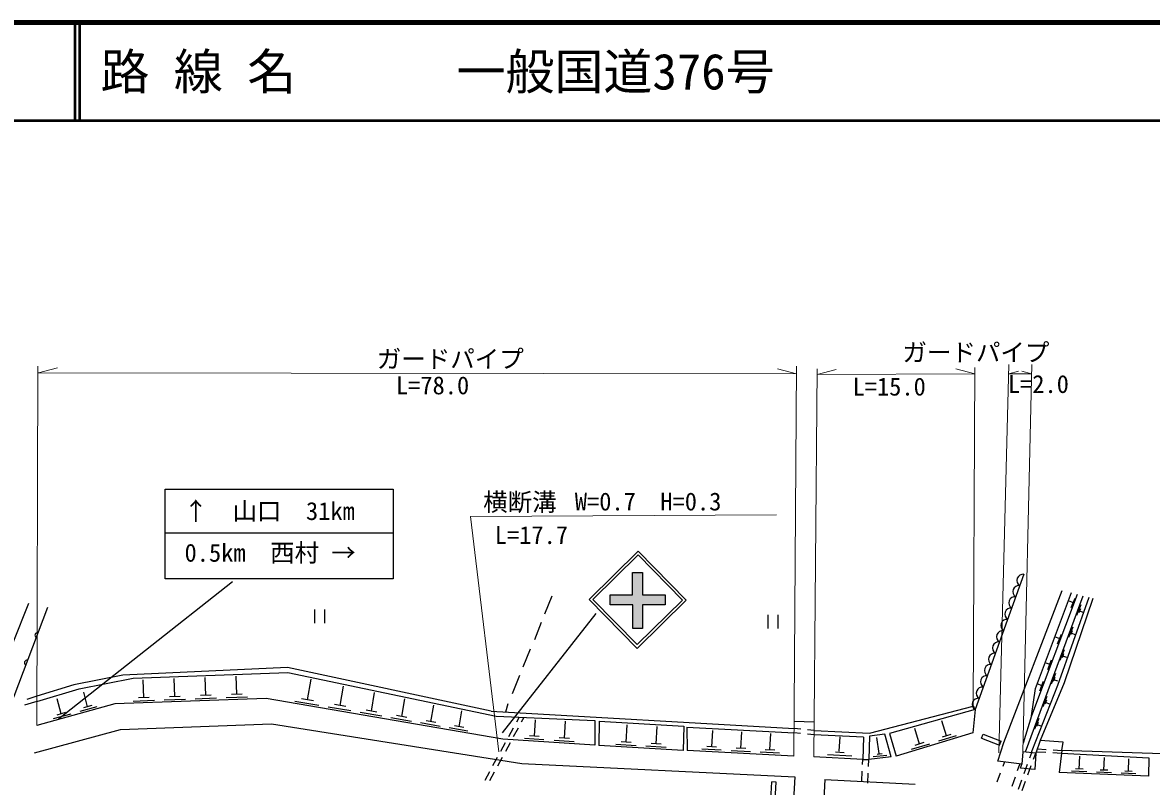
# Model space of a CAD drawing. Units: millimetres, scale not verified. Extents: x 40000 to 680000, y 20000 to 380000.
# Drawn here: x 172426 to 287691, y 302010 to 380000 of the extents above; entities that cross this region are included whole.
import ezdxf
from ezdxf.enums import TextEntityAlignment as Align

# ---------------------------------------------------------------- set-up
doc = ezdxf.new("R2010")
doc.units = ezdxf.units.MM
doc.header["$LTSCALE"] = 1000
for name, color, linetype, lineweight in [('M-BGD', 7, 'Continuous', 25), ('M-STR-HTXT', 7, 'Continuous', 13), ('M-STR-STR1', 1, 'Continuous', 25), ('M-STR-STRC', 7, 'Continuous', 25), ('M-TTL', 2, 'Continuous', 140), ('M-TTL-LINE', 7, 'Continuous', 50)]:
    doc.layers.add(name, color=color, linetype=linetype, lineweight=lineweight)
doc.layers.add('M-TTL-TXT', color=7, linetype='Continuous')
doc.styles.add('ＭＳ ゴシック', font='')
doc.styles.get('ＭＳ ゴシック').set_extended_font_data('MS Gothic')

msp = doc.modelspace()

# ---------------------------------------------------------------- hatches: boundary and pattern name
at = {"layer": 'M-STR-STRC'}
msp.add_hatch(color=256, dxfattribs=at).paths.add_polyline_path([(234715, 323847), (235736, 323847), (235736, 321563), (238034, 321563), (238034, 320535), (235742, 320535), (235742, 318139), (234722, 318139), (234722, 320543), (232435, 320543), (232435, 321566), (234714, 321566)])

# ---------------------------------------------------------------- linework, layer by layer
at = {"layer": 'M-BGD'}
for p, q in [((274675, 323668), (269696, 309858)), ((272618, 306508), (278565, 321999)), ((167581, 307030), (173049, 320718)), ((226467, 321451), (225705, 319589)), ((280701, 321439), (274789, 305513)), ((279629, 320794), (279317, 320912)), ((279511, 320262), (279889, 321234)), ((280492, 320535), (280055, 319457)), ((174955, 320265), (169961, 307155)), ((202237, 320067), (202237, 318667)), ((203287, 318667), (203287, 320067)), ((280433, 320147), (280274, 319738)), ((280412, 319901), (280711, 319786)), ((225367, 318742), (224689, 316964)), ((279657, 318286), (279220, 317208)), ((278234, 317115), (277922, 317233)), ((278116, 316582), (278494, 317555)), ((279598, 317898), (279439, 317489)), ((279578, 317652), (279876, 317537)), ((224266, 316033), (223504, 314170)), ((278788, 315945), (278351, 314866)), ((277122, 313948), (277500, 314920)), ((278729, 315556), (278570, 315147)), ((278708, 315310), (279007, 315196)), ((277240, 314480), (276928, 314598)), ((277890, 313526), (277453, 312447)), ((184801, 311063), (184732, 312908)), ((187969, 311180), (187901, 313024)), ((191136, 311297), (191067, 313140)), ((194301, 311414), (194233, 313255)), ((201524, 310855), (201884, 312948)), ((223165, 313323), (222403, 311461)), ((276425, 312319), (276113, 312437)), ((276307, 311787), (276685, 312760)), ((277831, 313137), (277672, 312728)), ((277810, 312891), (278109, 312777)), ((173896, 311227), (172859, 310875)), ((179071, 310152), (178666, 311629)), ((191678, 311317), (190594, 311277)), ((194843, 311434), (193760, 311394)), ((204846, 310264), (205188, 312253)), ((208050, 309695), (208375, 311583)), ((173649, 310613), (172635, 310293)), ((173895, 310665), (173649, 310613)), ((176366, 309422), (175944, 310962)), ((180011, 310130), (178274, 309653)), ((179505, 310271), (178636, 310033)), ((185898, 310777), (183728, 310697)), ((185343, 311083), (184258, 311043)), ((189066, 310895), (186897, 310814)), ((188511, 311200), (187427, 311160)), ((192232, 311012), (190064, 310932)), ((195396, 311130), (193230, 311049)), ((202692, 310274), (200229, 310697)), ((202140, 310749), (200908, 310961)), ((205956, 309712), (203616, 310115)), ((205431, 310164), (204261, 310365)), ((211140, 309146), (211448, 310937)), ((214119, 308616), (214411, 310313)), ((221980, 310445), (221726, 309598)), ((277027, 311201), (276590, 310123)), ((276968, 310813), (276809, 310404)), ((276948, 310567), (277246, 310452)), ((177346, 309399), (175535, 308902)), ((176819, 309546), (175913, 309298)), ((209103, 309170), (206882, 309553)), ((208605, 309599), (207495, 309790)), ((212139, 308648), (210032, 309011)), ((211667, 309055), (210613, 309236)), ((216993, 308105), (217269, 309712)), ((220287, 309683), (251208, 307932)), ((220795, 309175), (230870, 308751)), ((223133, 309076), (222862, 308579)), ((223619, 309056), (223350, 308562)), ((269696, 309858), (260934, 307420)), ((275449, 309234), (274579, 306441)), ((276186, 308934), (275749, 307856)), ((173635, 305449), (182441, 307820)), ((182441, 307820), (197850, 308413)), ((197850, 308413), (223419, 304349)), ((215066, 308144), (213069, 308488)), ((214619, 308530), (213620, 308702)), ((217889, 307659), (215999, 307984)), ((217465, 308024), (216520, 308186)), ((222527, 307965), (222049, 307086)), ((223014, 307948), (222535, 307070)), ((224686, 307126), (224799, 308825)), ((227749, 306931), (227866, 308687)), ((230870, 308751), (230850, 306213)), ((231293, 308667), (231259, 306189)), ((231293, 308667), (239929, 308159)), ((234055, 306536), (234160, 308298)), ((237127, 306354), (237231, 308117)), ((239929, 308159), (239862, 305680)), ((240268, 308074), (240303, 305688)), ((240268, 308074), (251205, 307485)), ((251878, 307865), (251208, 307932)), ((253252, 308561), (251213, 308638)), ((253245, 307729), (252575, 307796)), ((263998, 306340), (263518, 307931)), ((266771, 307166), (266306, 308707)), ((276127, 308546), (275968, 308137)), ((276106, 308300), (276404, 308185)), ((225665, 306760), (223667, 306893)), ((225185, 307093), (224186, 307160)), ((228761, 306553), (226696, 306691)), ((228265, 306897), (227233, 306966)), ((242801, 306053), (242890, 307733)), ((245773, 305895), (245862, 307573)), ((248742, 305737), (248831, 307413)), ((251875, 307417), (251205, 307485)), ((253241, 307278), (252571, 307346)), ((258295, 307048), (253241, 307278)), ((255802, 305625), (255911, 307086)), ((258295, 307048), (258211, 304771)), ((259895, 305384), (259638, 307017)), ((260934, 307420), (261630, 305111)), ((269458, 307470), (261630, 305111)), ((267759, 307167), (265946, 306621)), ((267224, 307303), (266318, 307029)), ((270357, 306940), (270526, 307357)), ((270357, 306940), (272164, 306208)), ((270526, 307357), (272333, 306625)), ((272164, 306208), (272333, 306625)), ((221714, 306472), (221236, 305593)), ((222199, 306456), (221720, 305578)), ((239862, 305680), (231259, 306189)), ((235073, 306164), (233001, 306287)), ((234573, 306505), (233537, 306567)), ((238146, 305982), (236072, 306105)), ((237646, 306324), (236609, 306385)), ((251190, 305111), (240303, 305688)), ((243773, 305704), (241797, 305809)), ((243295, 306027), (242307, 306079)), ((246744, 305547), (244770, 305651)), ((246266, 305869), (245280, 305921)), ((249712, 305389), (247741, 305494)), ((249235, 305711), (248250, 305763)), ((256327, 305453), (255428, 305495)), ((265019, 306341), (263146, 305777)), ((264466, 306481), (263529, 306199)), ((275934, 305547), (276033, 305545)), ((276033, 305545), (276926, 305497)), ((276034, 305834), (276944, 305781)), ((277625, 305459), (278517, 305410)), ((277643, 305740), (278554, 305687)), ((278554, 305687), (278257, 303425)), ((220901, 304979), (220423, 304100)), ((221385, 304964), (220905, 304086)), ((223419, 304349), (251275, 302994)), ((258211, 304771), (253222, 305026)), ((257108, 305094), (254616, 305224)), ((258189, 304259), (258211, 304771)), ((258211, 304771), (258829, 304771)), ((258802, 304052), (258829, 304771)), ((261116, 305023), (258829, 304771)), ((260658, 305182), (259278, 305020)), ((260200, 305328), (259673, 305269)), ((275432, 305453), (275229, 304892)), ((275661, 304791), (275886, 305410)), ((280316, 303778), (280370, 305110)), ((282848, 303671), (282900, 304974)), ((285346, 303566), (285397, 304840)), ((220088, 303486), (219610, 302607)), ((220570, 303472), (220091, 302594)), ((258116, 302561), (258159, 303560)), ((258735, 302353), (258774, 303353)), ((274990, 304233), (274650, 303293)), ((275081, 303193), (275422, 304133)), ((287403, 303059), (278257, 303425)), ((281091, 303511), (279523, 303574)), ((280708, 303762), (279925, 303794)), ((283605, 303411), (282073, 303472)), ((283231, 303656), (282465, 303687)), ((286086, 303312), (284587, 303372)), ((285720, 303551), (284971, 303581)), ((248612, 296546), (248923, 302477)), ((249372, 302453), (248923, 302477)), ((249061, 296523), (249372, 302453)), ((251275, 302994), (250725, 292588)), ((254346, 302725), (253775, 291924)), ((254346, 302725), (263576, 302233)), ((274411, 302635), (274071, 301695)), ((274500, 301595), (274842, 302535))]:
    msp.add_line(p, q, dxfattribs=at)
for points in [[(280123, 321622), (275449, 309234), (275853, 312024), (279522, 321802)], [(275432, 305453), (275522, 305694), (278120, 312364), (281350, 321334)], [(281711, 321187), (278780, 312599), (276339, 306713)], [(173895, 310665), (178213, 311982), (183707, 313070), (199523, 313649), (220795, 309175)], [(220287, 309683), (199483, 314145), (182672, 313369), (177651, 312386), (173896, 311227)], [(230850, 306213), (221470, 306840), (197293, 311000), (181850, 310427), (173889, 308243)], [(253245, 307729), (258891, 307453), (269478, 310191)], [(269478, 310191), (269548, 310092), (269696, 309858), (269458, 307470)], [(261116, 305023), (260484, 307352), (258892, 307130), (258829, 304771)], [(278686, 306530), (276339, 306713), (275886, 305410), (274558, 305534), (274451, 304271), (272001, 304599), (272618, 306508)], [(331319, 303670), (330710, 303916), (308318, 304696), (278554, 305687), (278686, 306530)], [(275886, 305410), (275786, 303753), (274338, 303884), (274451, 304271)], [(278517, 305410), (287426, 304931), (287403, 303059)]]:
    msp.add_lwpolyline(points, dxfattribs=at)
for centre, radius, start, end in [((274584, 323050), 624, 81.64755, 238.69984), ((274169, 321899), 624, 81.64755, 238.69984), ((273754, 320749), 624, 81.64755, 238.69984), ((273340, 319598), 624, 81.64755, 238.69984), ((272925, 318447), 624, 81.64755, 238.69984), ((173939, 317442), 256, 81.82858, 236.46782), ((272510, 317296), 624, 81.64755, 238.69984), ((272095, 316145), 624, 81.64755, 238.69984), ((172871, 314638), 256, 81.82858, 236.46782), ((271680, 314994), 624, 81.64755, 238.69984), ((271265, 313843), 624, 81.64755, 238.69984), ((270850, 312693), 624, 81.64755, 238.69984), ((270435, 311542), 624, 81.64755, 238.69984), ((270020, 310391), 624, 81.64755, 238.69984)]:
    msp.add_arc(centre, radius, start, end, dxfattribs=at)
at = {"layer": 'M-STR-HTXT'}
for p, q in [((173974, 344904), (173889, 308243)), ((174059, 344227), (175991, 344742)), ((251444, 344142), (249513, 344662)), ((251444, 344904), (251190, 305111)), ((253561, 344650), (253222, 305026)), ((269647, 344142), (267713, 344649)), ((269651, 344767), (269478, 310191)), ((273119, 345073), (272103, 305449)), ((275466, 345098), (274558, 305534)), ((174059, 344227), (251444, 344142)), ((253561, 344057), (255490, 344585)), ((253561, 344057), (269647, 344142)), ((273119, 344142), (274119, 344410)), ((275444, 344142), (273119, 344142)), ((275444, 344142), (274444, 344410)), ((249412, 329749), (218170, 329579)), ((218170, 329579), (221049, 305534))]:
    msp.add_line(p, q, dxfattribs=at)
at = {"layer": 'M-STR-STR1'}
for p, q in [((272684, 304508), (272505, 304033)), ((272257, 303378), (271903, 302443)), ((274028, 303635), (274256, 304297)), ((273475, 302028), (273800, 302973))]:
    msp.add_line(p, q, dxfattribs=at)
at = {"layer": 'M-STR-STRC'}
for p, q in [((186981, 327886), (210260, 327886)), ((235272, 326036), (230268, 321112)), ((235269, 325654), (230650, 321109)), ((239814, 321035), (235269, 325654)), ((240196, 321032), (235272, 326036)), ((193871, 322891), (176099, 308861)), ((230268, 321112), (235192, 316108)), ((230650, 321109), (235195, 316490)), ((235192, 316108), (240196, 321032)), ((235195, 316490), (239814, 321035)), ((230955, 319673), (221387, 307481)), ((248535, 319534), (248535, 318134)), ((249585, 318134), (249585, 319534))]:
    msp.add_line(p, q, dxfattribs=at)
for points in [[(186981, 332362), (210260, 332370), (210260, 323219), (186981, 323219)], [(232435, 321566), (234714, 321566), (234714, 323847), (235736, 323847), (235736, 321563), (238034, 321563), (238034, 320535), (235742, 320535), (235742, 318139), (234722, 318139), (234722, 320543), (232435, 320543)]]:
    msp.add_lwpolyline(points, close=True, dxfattribs=at)
at = {"layer": 'M-TTL'}
msp.add_line((680000, 380000), (40000, 380000), dxfattribs=at)
at = {"layer": 'M-TTL-LINE'}
for p, q in [((177750, 380000), (177750, 370000)), ((178250, 380000), (178250, 370000)), ((40000, 370000), (680000, 370000))]:
    msp.add_line(p, q, dxfattribs=at)

# ---------------------------------------------------------------- texts
at = {"layer": 'M-STR-STRC', "style": 'ＭＳ ゴシック'}
for s, p in [('ガードパイプ', (262269, 344857)), ('ガードパイプ', (208597, 344189)), ('L=78.0', (210547, 341494)), ('L=15.0', (257171, 341367)), ('L=2.0', (273030, 341628)), ('横断溝', (219459, 329586)), ('W=0.7\u3000H=0.3', (228813, 329637)), ('↑\u3000山口\u300031km', (188868, 328662)), ('L=17.7', (220641, 326213)), ('0.5km\u3000西村 →\u3000', (188964, 324403))]:
    msp.add_text(s, height=1833, dxfattribs=at).set_placement(p, align=Align.BOTTOM_LEFT)
at = {"layer": 'M-TTL-TXT', "style": 'ＭＳ ゴシック'}
for s, p in [('路 線 名', (180380, 375000)), ('一般国道376号', (216734, 375000))]:
    msp.add_text(s, height=3666, dxfattribs=at).set_placement(p, align=Align.MIDDLE_LEFT)

doc.saveas('drawing.dxf')
